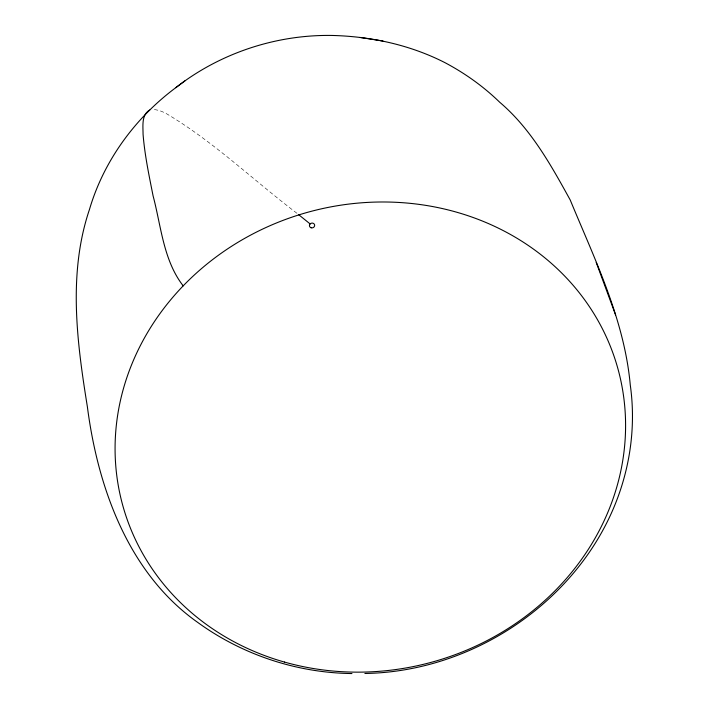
<?xml version="1.0" encoding="UTF-8"?>
<svg xmlns="http://www.w3.org/2000/svg" width="709" height="709" viewBox="0 0 709 709"><rect width="100%" height="100%" fill="white"/><g stroke="black" fill="none" stroke-linecap="round" stroke-linejoin="round"><path stroke-width="0.53" stroke-dasharray="3.54 2.66" d="M154.376 109.514L158.355 110.303A71.972 16.422 44 0 1 165.764 113.28C213.232 141.286 253.273 180.157 297.044 213.356"/><path stroke-width="1.06" d="M364.878 673.47C484.167 671.707 599.238 586.299 626.428 468.614C632.791 441.282 634.201 412.806 630.274 385.005C624.399 319.786 594.878 259.68 570.204 199.956C550.751 164.683 530.793 128.63 499.641 102.176C483.396 86.392 464.865 73.195 444.862 62.605C410.024 44.853 371.011 36.416 332.051 35.45C276.04 34.528 219.914 53.148 175.779 87.686C135.189 117.907 103.771 160.757 89.458 209.483C67.922 273.257 76.856 341.738 87.367 406.691C97.815 487.703 128.462 573.537 197.767 622.449C242.345 654.77 296.876 672.903 351.956 673.55M184.898 80.888L175.779 87.686M149.688 110.046C141.321 114.601 143.058 126.22 143.067 134.223C144.707 155.014 149.041 175.469 153.091 195.888C161.156 226.162 163.336 260.283 183.188 285.851M382.966 41.007L360.066 37.453M298.675 214.685L310.125 223.929M596.198 262.401L615.589 314.947M311.171 227.802A2.641 2.402 -15.4 0 0 314.628 224.939A2.641 2.402 -15.4 0 0 310.356 223.725A2.641 2.402 -15.4 0 0 311.171 227.802M284.415 662.055A256.844 233.35 -15.4 0 0 621.447 383.587A256.844 233.35 -15.4 0 0 205.123 265.556A256.844 233.35 -15.4 0 0 284.415 662.055"/></g></svg>
